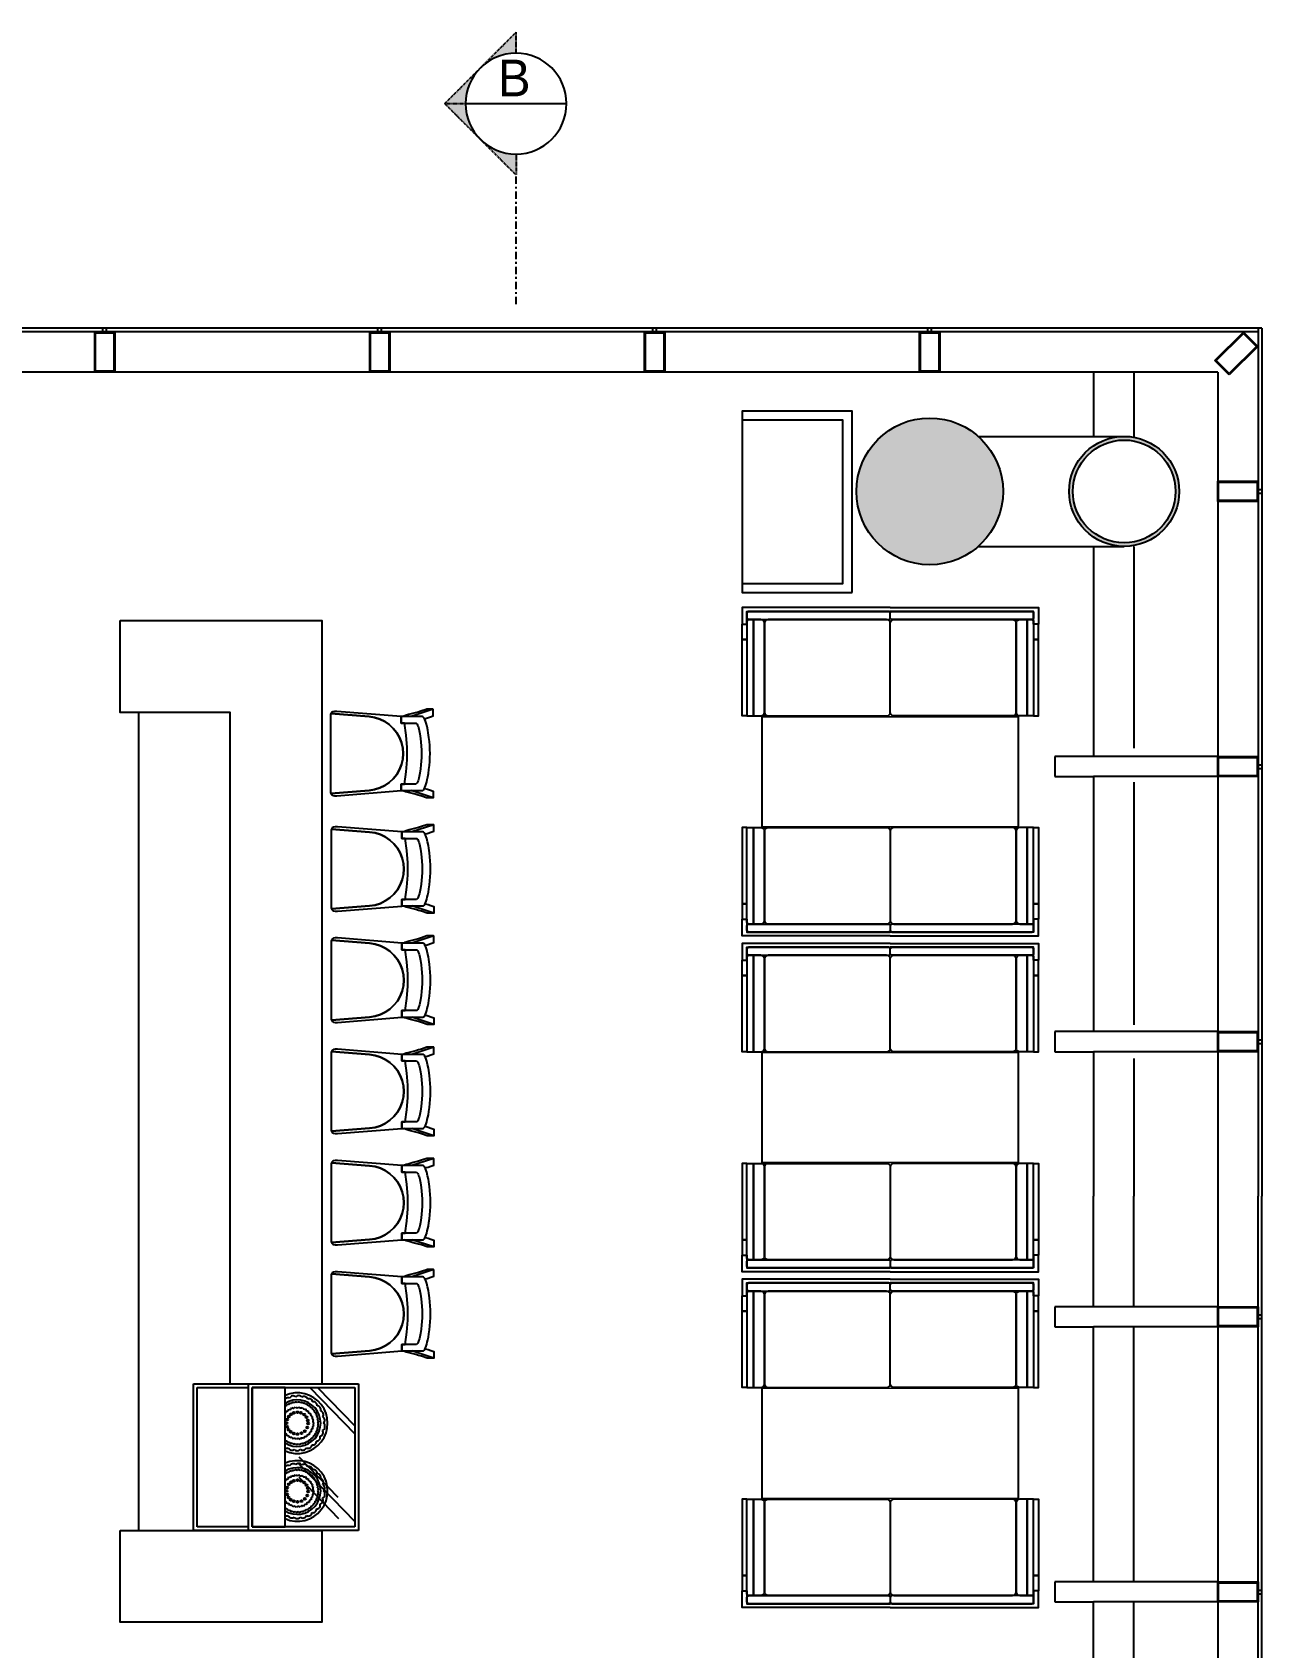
# Model space of a CAD drawing. Header units: inches. Extents: x 19839 to 37459, y -6108 to 838.
# Drawn here: x 35653 to 36324, y -4129 to -3248 of the extents above; entities that cross this region are included whole.
import ezdxf
from ezdxf.enums import TextEntityAlignment as Align

# ---------------------------------------------------------------- set-up
doc = ezdxf.new("R2010")
doc.units = ezdxf.units.IN
doc.header["$MEASUREMENT"] = 0
doc.linetypes.add('AXE_D2', pattern=[0.546806, 0.264583, -0.105833, 0.070556, -0.105833])
doc.linetypes.add('DOTX2', pattern=[12.7, 0, -12.7])
for name, color, linetype in [('01_Existing Wall Hatch', 251, 'Continuous'), ('192L00F11-S$0$0-HSL-SLD', 8, 'Continuous'), ('2-SPS-ALC', 3, 'Continuous'), ('2-sps-stc', 3, 'Continuous'), ('2-sps-stc-hatch', 251, 'Continuous'), ('2-SPS-VLF', 11, 'Continuous'), ('3-opn-gls', 4, 'Continuous'), ('ELE-7-FA-ATA', 237, 'Continuous'), ('FURNITURE-ATA', 34, 'Continuous'), ('SECTION-ATA', 211, 'AXE_D2'), ('WIPEOUT-ATA', 185, 'DOTX2')]:
    doc.layers.add(name, color=color, linetype=linetype)
doc.styles.add('attdef', font='GOTHIC.TTF')

# ---------------------------------------------------------------- blocks, each defined once
blk = doc.blocks.new('asma 2')
at = {"layer": '192L00F11-S$0$0-HSL-SLD'}
h = blk.add_hatch(color=0, dxfattribs=at)
edge = h.paths.add_edge_path()
edge.add_arc((40563.74, 4593.95), 40, 0, 360)
at = {"layer": '2-sps-stc-hatch'}
h = blk.add_hatch(color=0, dxfattribs=at)
h.paths.add_polyline_path([(40639.79, 4593.95), (40641.79, 4593.95, 0.414214), (40669.79, 4565.95, 0.414214), (40697.79, 4593.95), (40699.79, 4593.95, -0.414214), (40669.79, 4563.95, -0.414214)])
h.paths.add_polyline_path([(40641.79, 4593.95), (40639.79, 4593.95, -0.414214), (40669.79, 4623.95, -0.414214), (40699.79, 4593.95), (40697.79, 4593.95, 0.414214), (40669.79, 4621.95, 0.414214)])
at = {"color": 0}
blk.add_circle((40563.74, 4593.95, 0), 40, dxfattribs=at)
at = {"layer": '2-SPS-ALC', "color": 0}
for p, q in [((40108.24, 4680.95, 0), (40119.24, 4680.95, 0)), ((40108.24, 4658.95, 0), (40108.24, 4680.95, 0)), ((40108.74, 4680.45, 0), (40118.74, 4680.45, 0)), ((40108.74, 4659.45, 0), (40108.74, 4680.45, 0)), ((40118.74, 4680.45, 0), (40118.74, 4659.45, 0)), ((40119.24, 4680.95, 0), (40119.24, 4658.95, 0)), ((40258.24, 4680.95, 0), (40269.24, 4680.95, 0)), ((40258.24, 4658.95, 0), (40258.24, 4680.95, 0)), ((40258.74, 4680.45, 0), (40268.74, 4680.45, 0)), ((40258.74, 4659.45, 0), (40258.74, 4680.45, 0)), ((40268.74, 4680.45, 0), (40268.74, 4659.45, 0)), ((40269.24, 4680.95, 0), (40269.24, 4658.95, 0)), ((40408.24, 4658.95, 0), (40408.24, 4680.95, 0)), ((40408.24, 4680.95, 0), (40419.24, 4680.95, 0)), ((40408.74, 4680.45, 0), (40418.74, 4680.45, 0)), ((40408.74, 4659.45, 0), (40408.74, 4680.45, 0)), ((40418.74, 4680.45, 0), (40418.74, 4659.45, 0)), ((40419.24, 4680.95, 0), (40419.24, 4658.95, 0)), ((40558.24, 4680.95, 0), (40569.24, 4680.95, 0)), ((40558.24, 4658.95, 0), (40558.24, 4680.95, 0)), ((40558.74, 4680.45, 0), (40568.74, 4680.45, 0)), ((40558.74, 4659.45, 0), (40558.74, 4680.45, 0)), ((40568.74, 4680.45, 0), (40568.74, 4659.45, 0)), ((40569.24, 4680.95, 0), (40569.24, 4658.95, 0)), ((40719.34, 4665.25, 0), (40734.89, 4680.8, 0)), ((40719.34, 4665.25, 0), (40734.89, 4680.8, 0)), ((40720.05, 4665.25, 0), (40734.89, 4680.09, 0)), ((40720.05, 4665.25, 0), (40734.89, 4680.09, 0)), ((40734.89, 4680.8, 0), (40742.67, 4673.02, 0)), ((40734.89, 4680.8, 0), (40742.67, 4673.02, 0)), ((40734.89, 4680.09, 0), (40741.97, 4673.02, 0)), ((40734.89, 4680.09, 0), (40741.97, 4673.02, 0)), ((40741.97, 4673.02, 0), (40727.12, 4658.17, 0)), ((40742.67, 4673.02, 0), (40727.12, 4657.47, 0)), ((40741.97, 4673.02, 0), (40727.12, 4658.17, 0)), ((40742.67, 4673.02, 0), (40727.12, 4657.47, 0)), ((40118.74, 4659.45, 0), (40108.74, 4659.45, 0)), ((40268.74, 4659.45, 0), (40258.74, 4659.45, 0)), ((40418.74, 4659.45, 0), (40408.74, 4659.45, 0)), ((40568.74, 4659.45, 0), (40558.74, 4659.45, 0)), ((40727.12, 4657.47, 0), (40719.34, 4665.25, 0)), ((40727.12, 4657.47, 0), (40719.34, 4665.25, 0)), ((40727.12, 4658.17, 0), (40720.05, 4665.25, 0)), ((40727.12, 4658.17, 0), (40720.05, 4665.25, 0)), ((40119.24, 4658.95, 0), (40108.24, 4658.95, 0)), ((40269.24, 4658.95, 0), (40258.24, 4658.95, 0)), ((40419.24, 4658.95, 0), (40408.24, 4658.95, 0)), ((40569.24, 4658.95, 0), (40558.24, 4658.95, 0)), ((40720.82, 4588.45, 0), (40720.82, 4599.45, 0)), ((40720.82, 4599.45, 0), (40742.82, 4599.45, 0)), ((40721.32, 4588.95, 0), (40721.32, 4598.95, 0)), ((40721.32, 4598.95, 0), (40742.32, 4598.95, 0)), ((40742.32, 4598.95, 0), (40742.32, 4588.95, 0)), ((40742.82, 4599.45, 0), (40742.82, 4588.45, 0)), ((40742.32, 4588.95, 0), (40721.32, 4588.95, 0)), ((40742.82, 4588.45, 0), (40720.82, 4588.45, 0)), ((40720.82, 4438.45, 0), (40720.82, 4449.45, 0)), ((40720.82, 4449.45, 0), (40742.82, 4449.45, 0)), ((40721.32, 4438.95, 0), (40721.32, 4448.95, 0)), ((40721.32, 4448.95, 0), (40742.32, 4448.95, 0)), ((40742.32, 4448.95, 0), (40742.32, 4438.95, 0)), ((40742.82, 4449.45, 0), (40742.82, 4438.45, 0)), ((40742.32, 4438.95, 0), (40721.32, 4438.95, 0)), ((40742.82, 4438.45, 0), (40720.82, 4438.45, 0)), ((40720.82, 4288.45, 0), (40720.82, 4299.45, 0)), ((40720.82, 4299.45, 0), (40742.82, 4299.45, 0)), ((40721.32, 4288.95, 0), (40721.32, 4298.95, 0)), ((40721.32, 4298.95, 0), (40742.32, 4298.95, 0)), ((40742.32, 4298.95, 0), (40742.32, 4288.95, 0)), ((40742.82, 4299.45, 0), (40742.82, 4288.45, 0)), ((40742.82, 4288.45, 0), (40720.82, 4288.45, 0)), ((40742.32, 4288.95, 0), (40721.32, 4288.95, 0)), ((40720.82, 4138.45, 0), (40720.82, 4149.45, 0)), ((40720.82, 4149.45, 0), (40742.82, 4149.45, 0)), ((40721.32, 4138.95, 0), (40721.32, 4148.95, 0)), ((40721.32, 4148.95, 0), (40742.32, 4148.95, 0)), ((40742.32, 4148.95, 0), (40742.32, 4138.95, 0)), ((40742.82, 4149.45, 0), (40742.82, 4138.45, 0)), ((40742.82, 4138.45, 0), (40720.82, 4138.45, 0)), ((40742.32, 4138.95, 0), (40721.32, 4138.95, 0)), ((40720.82, 3988.45, 0), (40720.82, 3999.45, 0)), ((40720.82, 3999.45, 0), (40742.82, 3999.45, 0)), ((40721.32, 3988.95, 0), (40721.32, 3998.95, 0)), ((40721.32, 3998.95, 0), (40742.32, 3998.95, 0)), ((40742.32, 3998.95, 0), (40742.32, 3988.95, 0)), ((40742.82, 3999.45, 0), (40742.82, 3988.45, 0)), ((40742.82, 3988.45, 0), (40720.82, 3988.45, 0)), ((40742.32, 3988.95, 0), (40721.32, 3988.95, 0))]:
    blk.add_line(p, q, dxfattribs=at)
at = {"layer": '2-sps-stc', "color": 0}
for radius in [30, 28]:
    blk.add_circle((40669.79, 4593.95, 0), radius, dxfattribs=at)
at = {"layer": '2-SPS-VLF', "color": 0, "linetype": 'ByBlock'}
for p, q in [((40720.82, 4658.95, 0), (37478.52, 4658.95, 0)), ((40653.1, 4658.95, 0), (40653.1, 4623.95, 0)), ((40653.1, 4658.95, 0), (40653.1, 4623.95, 0)), ((40675.1, 4658.95, 0), (40675.1, 4623.95, 0)), ((40675.1, 4658.95, 0), (40675.1, 4623.95, 0)), ((40720.82, 4658.95, 0), (40720.82, 3629.45, 0)), ((40590.2, 4623.95, 0), (40669.79, 4623.95, 0)), ((40590.2, 4563.95, 0), (40669.79, 4563.95, 0)), ((40653.1, 4563.95, 0), (40653.1, 4449.45, 0)), ((40675.1, 4563.95, 0), (40675.1, 4453.94, 0)), ((40632.06, 4449.45, 0), (40632.06, 4438.45, 0)), ((40653.1, 4449.45, 0), (40632.06, 4449.45, 0)), ((40720.82, 4449.45, 0), (40653.1, 4449.45, 0)), ((40632.06, 4438.45, 0), (40653.1, 4438.45, 0)), ((40653.1, 4438.45, 0), (40653.1, 4299.45, 0)), ((40720.82, 4438.45, 0), (40653.1, 4438.45, 0)), ((40675.1, 4435.33, 0), (40675.1, 4303.13, 0)), ((40632.06, 4299.45, 0), (40632.06, 4288.45, 0)), ((40653.1, 4299.45, 0), (40632.06, 4299.45, 0)), ((40720.82, 4299.45, 0), (40653.1, 4299.45, 0)), ((40632.06, 4288.45, 0), (40653.1, 4288.45, 0)), ((40653.1, 4288.45, 0), (40653.1, 4209.75, 0)), ((40720.82, 4288.45, 0), (40653.1, 4288.45, 0)), ((40675.1, 4284.76, 0), (40675.1, 4209.75, 0)), ((40653.1, 4149.45, 0), (40653.1, 4209.75, 0)), ((40675.1, 4149.45, 0), (40675.1, 4209.75, 0)), ((40632.06, 4149.45, 0), (40632.06, 4138.45, 0)), ((40653.1, 4149.45, 0), (40632.06, 4149.45, 0)), ((40720.82, 4149.45, 0), (40653.1, 4149.45, 0)), ((40632.06, 4138.45, 0), (40653.1, 4138.45, 0)), ((40653.1, 3999.45, 0), (40653.1, 4138.45, 0)), ((40720.82, 4138.45, 0), (40653.1, 4138.45, 0)), ((40675.1, 3999.45, 0), (40675.1, 4138.45, 0)), ((40632.06, 3999.45, 0), (40632.06, 3988.45, 0)), ((40653.1, 3999.45, 0), (40632.06, 3999.45, 0)), ((40720.82, 3999.45, 0), (40653.1, 3999.45, 0)), ((40632.06, 3988.45, 0), (40653.1, 3988.45, 0)), ((40653.1, 3849.45, 0), (40653.1, 3988.45, 0)), ((40720.82, 3988.45, 0), (40653.1, 3988.45, 0)), ((40675.1, 3849.45, 0), (40675.1, 3988.45, 0))]:
    blk.add_line(p, q, dxfattribs=at)
at = {"layer": '3-opn-gls', "color": 0}
for p, q in [((40744.82, 4682.95, 0), (37478.52, 4682.95, 0)), ((40742.82, 4680.95, 0), (37478.52, 4680.95, 0)), ((40112.74, 4680.95, 0), (40112.74, 4682.95, 0)), ((40114.74, 4680.95, 0), (40114.74, 4682.95, 0)), ((40262.74, 4680.95, 0), (40262.74, 4682.95, 0)), ((40264.74, 4680.95, 0), (40264.74, 4682.95, 0)), ((40412.74, 4680.95, 0), (40412.74, 4682.95, 0)), ((40414.74, 4680.95, 0), (40414.74, 4682.95, 0)), ((40562.74, 4680.95, 0), (40562.74, 4682.95, 0)), ((40564.74, 4680.95, 0), (40564.74, 4682.95, 0)), ((40742.82, 4682.95, 0), (40742.82, 4209.75, 0)), ((40744.82, 4682.95, 0), (40744.82, 4209.75, 0)), ((40742.82, 4594.95, 0), (40744.82, 4594.95, 0)), ((40742.82, 4592.95, 0), (40744.82, 4592.95, 0)), ((40742.82, 4444.95, 0), (40744.82, 4444.95, 0)), ((40742.82, 4442.95, 0), (40744.82, 4442.95, 0)), ((40742.82, 4294.95, 0), (40744.82, 4294.95, 0)), ((40742.82, 4292.95, 0), (40744.82, 4292.95, 0)), ((40742.82, 3623.95, 0), (40742.82, 4209.75, 0)), ((40744.82, 3623.95, 0), (40744.82, 4209.75, 0)), ((40742.82, 4144.95, 0), (40744.82, 4144.95, 0)), ((40742.82, 4142.95, 0), (40744.82, 4142.95, 0)), ((40742.82, 3994.95, 0), (40744.82, 3994.95, 0)), ((40742.82, 3992.95, 0), (40744.82, 3992.95, 0))]:
    blk.add_line(p, q, dxfattribs=at)
blk = doc.blocks.new('koltuk ic')
at = {"color": 0}
blk.add_wipeout([(20178.1, -13579.53), (20178.1, -13520.42), (20339.72, -13520.42), (20339.72, -13579.53)], dxfattribs=at).dxf.layer = 'WIPEOUT-ATA'
at = {"layer": 'FURNITURE-ATA', "color": 0}
for p, q in [((20191.18, -13579.53), (20189.52, -13579.53)), ((20326.64, -13579.53), (20328.3, -13579.53))]:
    blk.add_line(p, q, dxfattribs=at)
for points in [[(20258.91, -13520.42), (20178.1, -13520.42), (20178.1, -13529.51), (20180.7, -13529.51), (20180.7, -13522.53), (20258.91, -13522.53)], [(20258.91, -13520.42), (20339.72, -13520.42), (20339.72, -13529.51), (20337.11, -13529.51), (20337.11, -13522.53), (20258.91, -13522.53)]]:
    blk.add_lwpolyline(points, dxfattribs=at)
for points in [[(20258.91, -13523.53, 0.414214), (20257.91, -13522.53), (20181.7, -13522.53, 0.414214), (20180.7, -13523.53), (20180.7, -13525.96, 0.414214), (20181.7, -13526.96), (20257.91, -13526.96, 0.414214), (20258.91, -13525.96), (20258.91, -13523.53)], [(20258.91, -13523.53, -0.414214), (20259.91, -13522.53), (20336.11, -13522.53, -0.414214), (20337.11, -13523.53), (20337.11, -13525.96, -0.414214), (20336.11, -13526.96), (20259.91, -13526.96, -0.414214), (20258.91, -13525.96), (20258.91, -13523.53)]]:
    blk.add_lwpolyline(points, format="xyb", dxfattribs=at)
for points in [[(20184.28, -13526.96), (20181.7, -13526.96, 0.414214), (20180.7, -13527.96), (20180.7, -13579.53), (20184.28, -13579.53)], [(20188.29, -13526.96), (20184.28, -13526.96), (20184.28, -13579.53), (20188.29, -13579.53, 0.414214), (20190.29, -13577.53), (20190.29, -13528.96, 0.414214)], [(20256.91, -13526.96), (20192.29, -13526.96, 0.414214), (20190.29, -13528.96), (20190.29, -13577.53, 0.414214), (20192.29, -13579.53), (20256.91, -13579.53, 0.414214), (20258.91, -13577.53), (20258.91, -13528.96, 0.414214)], [(20260.91, -13526.96), (20325.53, -13526.96, -0.414214), (20327.53, -13528.96), (20327.53, -13577.53, -0.414214), (20325.53, -13579.53), (20260.91, -13579.53, -0.414214), (20258.91, -13577.53), (20258.91, -13528.96, -0.414214)], [(20329.53, -13526.96), (20333.53, -13526.96), (20333.53, -13579.53), (20329.53, -13579.53, -0.414214), (20327.53, -13577.53), (20327.53, -13528.96, -0.414214)], [(20333.53, -13526.96), (20336.11, -13526.96, -0.414214), (20337.11, -13527.96), (20337.11, -13579.53), (20333.53, -13579.53)]]:
    blk.add_lwpolyline(points, format="xyb", close=True, dxfattribs=at)
for points in [[(20180.7, -13537.88), (20178.1, -13537.88), (20178.1, -13529.51), (20180.7, -13529.51)], [(20337.11, -13537.88), (20339.72, -13537.88), (20339.72, -13529.51), (20337.11, -13529.51)], [(20180.7, -13579.53), (20178.1, -13579.53), (20178.1, -13537.88), (20180.7, -13537.88)], [(20337.11, -13579.53), (20339.72, -13579.53), (20339.72, -13537.88), (20337.11, -13537.88)]]:
    blk.add_lwpolyline(points, close=True, dxfattribs=at)
blk = doc.blocks.new('emoca')
at = {"color": 0}
blk.add_wipeout([(14613.25, -13092.08), (14613.28, -13079.25), (14614.07, -13077.95), (14615.24, -13077.57), (14617.42, -13077.66), (14647.45, -13080.04), (14648.49, -13080), (14649.63, -13079.53), (14651.98, -13078.88), (14654.3, -13078.29), (14656.99, -13077.5), (14659.65, -13076.59), (14662.82, -13076.58), (14662.99, -13076.67), (14662.99, -13076.67), (14663.02, -13079.77), (14658.7, -13081.18), (14659.23, -13082.37), (14660.18, -13085.8), (14661.12, -13092.16), (14661.4, -13097.01), (14661.02, -13104.76), (14660.12, -13110.47), (14659.23, -13113.59), (14658.74, -13114.71), (14663.02, -13116.19), (14663.02, -13119.38), (14659.69, -13119.38), (14657.8, -13118.73), (14656.02, -13118.16), (14654.3, -13117.67), (14650.76, -13116.76), (14648.79, -13116.14), (14648.49, -13115.96), (14647.45, -13115.96), (14634.51, -13116.94), (14620.17, -13118.08), (14616.4, -13118.38), (14615.24, -13118.38), (14614.07, -13118), (14613.5, -13117.65), (14613.26, -13116.55)], dxfattribs=at).dxf.layer = 'WIPEOUT-ATA'
at = {"layer": 'FURNITURE-ATA', "color": 0}
for p, q in [((14663.02, -13076.58), (14652.29, -13080.08)), ((14663.02, -13119.38), (14652.29, -13115.88))]:
    blk.add_line(p, q, dxfattribs=at)
for points in [[(14613.25, -13109.06), (14613.25, -13115.67), (14613.25, -13116.39), (14613.28, -13116.7), (14613.35, -13117.01), (14613.46, -13117.28), (14631.93, -13115.83), (14634.57, -13115.43), (14637.12, -13114.63), (14639.52, -13113.47), (14641.73, -13111.96), (14643.68, -13110.14), (14645.34, -13108.05), (14646.67, -13105.73), (14647.65, -13103.25), (14648.24, -13100.64), (14648.44, -13097.98), (14648.24, -13095.32), (14647.65, -13092.71), (14646.67, -13090.23), (14645.34, -13087.91), (14643.68, -13085.82), (14641.73, -13084), (14639.52, -13082.49), (14637.12, -13081.33), (14634.57, -13080.53), (14631.93, -13080.13), (14613.46, -13078.68), (14613.35, -13078.95), (14613.28, -13079.25), (14613.25, -13079.57), (14613.25, -13080.05), (14613.25, -13080.29), (14613.25, -13086.9)], [(14613.25, -13086.9), (14613.25, -13092.08), (14613.25, -13109.06)], [(14654.58, -13112.72), (14647.45, -13112.72), (14647.45, -13115.88), (14657.66, -13115.88), (14657.94, -13115.78), (14658.25, -13115.5), (14658.57, -13115.03), (14658.9, -13114.39), (14659.23, -13113.59), (14659.55, -13112.66), (14659.85, -13111.61), (14660.12, -13110.47), (14660.37, -13109.28), (14660.64, -13107.65), (14660.91, -13105.73), (14661.12, -13103.8), (14661.28, -13101.86), (14661.38, -13099.92), (14661.43, -13097.98), (14661.38, -13096.04), (14661.28, -13094.1), (14661.12, -13092.16), (14660.91, -13090.23), (14660.58, -13087.9), (14660.37, -13086.68), (14659.99, -13084.92), (14659.55, -13083.3), (14659.23, -13082.37), (14658.9, -13081.57), (14658.7, -13081.18), (14658.57, -13080.93), (14658.25, -13080.46), (14657.94, -13080.17), (14657.66, -13080.08), (14647.45, -13080.08), (14647.45, -13083.24), (14654.58, -13083.24)], [(14654.58, -13083.24), (14654.77, -13083.31), (14654.97, -13083.5), (14655.19, -13083.81), (14655.41, -13084.24), (14655.63, -13084.77), (14655.84, -13085.39), (14656.22, -13086.85), (14656.53, -13088.46), (14656.83, -13090.62), (14657.04, -13092.45), (14657.28, -13096.14), (14657.28, -13099.82), (14657.04, -13103.5), (14656.83, -13105.34), (14656.53, -13107.5), (14656.22, -13109.11), (14656.04, -13109.87), (14655.63, -13111.19), (14655.19, -13112.15), (14654.97, -13112.46), (14654.77, -13112.65), (14654.58, -13112.72)], [(14658.78, -13114.81), (14660.19, -13115.23), (14661.61, -13115.69), (14663.02, -13116.19), (14663.02, -13119.38), (14659.69, -13119.38), (14656.99, -13118.45), (14655.64, -13118.04), (14654.3, -13117.67), (14652.94, -13117.33), (14651.01, -13116.83), (14649.63, -13116.43), (14648.79, -13116.14), (14648.49, -13115.96), (14648.49, -13115.88)]]:
    blk.add_lwpolyline(points, dxfattribs=at)
blk.add_lwpolyline([(14649.11, -13083.24), (14648.98, -13083.24), (14648.83, -13083.24), (14648.66, -13083.24), (14648.48, -13083.24), (14648.3, -13083.24), (14647.45, -13083.24), (14647.45, -13080.04), (14616.4, -13077.57), (14615.82, -13077.57), (14615.24, -13077.57), (14614.45, -13077.72), (14614.07, -13077.95), (14613.83, -13078.16), (14613.63, -13078.4), (14613.47, -13078.66), (14613.46, -13078.68), (14631.93, -13080.13), (14634.57, -13080.53), (14637.12, -13081.33), (14639.52, -13082.49), (14641.73, -13084), (14643.68, -13085.82), (14645.34, -13087.91), (14646.67, -13090.23), (14647.65, -13092.71), (14648.24, -13095.32), (14648.44, -13097.98), (14648.24, -13100.64), (14647.65, -13103.25), (14646.67, -13105.73), (14645.34, -13108.05), (14643.68, -13110.14), (14641.73, -13111.96), (14639.52, -13113.47), (14637.12, -13114.63), (14634.57, -13115.43), (14631.93, -13115.83), (14613.46, -13117.28), (14613.47, -13117.3), (14613.63, -13117.56), (14613.83, -13117.8), (14614.07, -13118), (14614.45, -13118.24), (14615.24, -13118.38), (14616.4, -13118.38), (14647.45, -13115.92), (14647.45, -13112.72), (14649.11, -13112.72), (14649.95, -13106.85), (14650.38, -13100.94), (14650.38, -13095.02), (14649.95, -13089.11)], close=True, dxfattribs=at)
blk.add_lwpolyline([(14658.7, -13081.18), (14660.19, -13080.73), (14661.61, -13080.27), (14663.02, -13079.77), (14663.02, -13076.78, 0.414214), (14662.82, -13076.58), (14659.72, -13076.58, 0.082961), (14659.65, -13076.59), (14656.99, -13077.5), (14655.64, -13077.91), (14654.3, -13078.29), (14652.94, -13078.63), (14651.01, -13079.13), (14649.63, -13079.53), (14648.79, -13079.82), (14648.49, -13080), (14648.49, -13080.08)], format="xyb", dxfattribs=at)
blk = doc.blocks.new('sect_sign')
h = blk.add_hatch(color=0)
h.paths.add_polyline_path([(27.5, 0, -0.198912), (19.45, -19.45), (38.89, 0)])
h.paths.add_polyline_path([(-38.89, 0), (-19.45, -19.45, -0.198912), (-27.5, 0)])
blk.add_hatch(color=0).paths.add_polyline_path([(-19.45, -19.45), (0, -38.89), (19.45, -19.45, -0.414214)])
at = {"color": 0}
for p, q in [((0, -38.89), (-38.89, 0)), ((-27.5, 0), (-38.89, 0)), ((38.89, 0), (0, -38.89)), ((27.5, 0), (38.89, 0)), ((0, -38.89), (0, -27.5))]:
    blk.add_line(p, q, dxfattribs=at)
blk = doc.blocks.new('*U94')
at = {"color": 0, "linetype": 'Continuous'}
blk.add_line((27.5, 0), (-27.5, 0), dxfattribs=at)
blk.add_circle((0, 0), 27.5, dxfattribs=at)
at = {"xscale": -1, "rotation": 89.99999999999993}
blk.add_blockref('sect_sign', (0, 0), dxfattribs=at)
at = {"layer": 'SECTION-ATA', "color": 7, "style": 'attdef', "flags": 4}
blk.add_attdef('SECT', text='', height=20, dxfattribs=at).set_placement((0, -2), align=Align.BOTTOM_CENTER)
blk.add_attdef('PAGE', text='', height=10, dxfattribs=at).set_placement((0, -3), align=Align.TOP_CENTER)

msp = doc.modelspace()

# ---------------------------------------------------------------- linework, layer by layer
at = {"layer": 'ELE-7-FA-ATA'}
for points in [[(36100.41, -3553.67), (36100.41, -3454.67), (36040.41, -3454.67), (36040.41, -3553.67)], [(35701.06, -3568.96), (35811.06, -3568.96), (35811.06, -4025.96), (35761.06, -4025.96), (35761.06, -4025.96), (35761.06, -4025.96), (35761.06, -3618.96), (35701.06, -3618.96)]]:
    msp.add_lwpolyline(points, close=True, dxfattribs=at)
for points in [[(36040.41, -3548.67), (36095.41, -3548.67), (36095.41, -3459.67), (36040.41, -3459.67)], [(35711.06, -3618.96), (35711.06, -4065.04)]]:
    msp.add_lwpolyline(points, dxfattribs=at)
at = {"layer": 'SECTION-ATA', "ltscale": 15}
msp.add_line((35917.07, -3396.4), (35917.07, -3325.98), dxfattribs=at)

# ---------------------------------------------------------------- block references
at = {"layer": '01_Existing Wall Hatch'}
msp.add_blockref('asma 2', (-4421, -8092.45, 0), dxfattribs=at)
at = {"layer": 'SECTION-ATA'}
ref = msp.add_blockref('*U94', (35917.07, -3287.09), dxfattribs=dict(at, xscale=-1))
ref.add_attrib('SECT', 'B', dxfattribs={"color": 7, "height": 20, "style": 'attdef'}).set_placement((35916.1, -3289.09), align=Align.BOTTOM_CENTER)

# ---------------------------------------------------------------- next in the draw order: block references
at = {"layer": 'ELE-7-FA-ATA', "xscale": 1.127193799101572, "yscale": 1.127193799101572, "zscale": 1.127193799101572}
for p in [(19343.88, 11122.53), (19344.2, 11059.62), (19344.2, 10998.97), (19344.2, 10938.32), (19344.2, 10877.67), (19344.2, 10817.03)]:
    msp.add_blockref('emoca', p, dxfattribs=at)

# ---------------------------------------------------------------- next in the draw order: wipeouts: each hides what was drawn before it
for points in [[(36051.22, -3681.36), (36051.22, -3621.36), (36191.22, -3621.36), (36191.22, -3681.36)], [(36051.22, -3864.44), (36051.22, -3804.44), (36191.22, -3804.44), (36191.22, -3864.44)], [(36051.22, -4047.51), (36051.22, -3987.51), (36191.22, -3987.51), (36191.22, -4047.51)]]:
    msp.add_wipeout(points).dxf.layer = 'ELE-7-FA-ATA'
msp.add_wipeout([(35831.06, -3985.04), (35831.06, -4065.04), (35741.06, -4065.04), (35741.06, -3985.04)]).translate(0, 0, 0).dxf.layer = 'ELE-7-FA-ATA'

# ---------------------------------------------------------------- next in the draw order: linework, layer by layer
at = {"layer": 'ELE-7-FA-ATA'}
for p, q in [((35741.06, -4062.44), (35741.06, -3985.04)), ((35741.06, -4065.04), (35741.06, -3985.04)), ((35741.06, -3985.04), (35771.06, -3985.04)), ((35741.06, -4062.44), (35741.06, -3987.04)), ((35743.06, -4063.04), (35743.06, -3987.04)), ((35743.06, -3987.04), (35771.06, -3987.04)), ((35771.06, -4065.04), (35771.06, -3985.04)), ((35771.06, -3985.04), (35831.06, -3985.04)), ((35773.06, -4063.04), (35773.06, -3987.04)), ((35773.06, -3987.04), (35829.06, -3987.04)), ((35791.06, -3987.04), (35773.06, -3987.04)), ((35773.06, -3987.04), (35773.06, -4063.04)), ((35791.06, -4063.04), (35791.06, -3987.04)), ((35804.55, -3987.04), (35829.06, -4012.31)), ((35808.81, -3987.04), (35829.06, -4007.92)), ((35829.06, -3987.04), (35829.06, -4063.04)), ((35831.06, -3985.04), (35831.06, -4065.04)), ((35798.56, -4024.84), (35819.91, -4046.85)), ((35798.56, -4028.76), (35829.06, -4060.21)), ((35798.56, -4036.02), (35820.26, -4058.4)), ((35771.06, -4065.04), (35741.06, -4065.04)), ((35771.06, -4063.04), (35743.06, -4063.04)), ((35831.06, -4065.04), (35771.06, -4065.04)), ((35829.06, -4063.04), (35773.06, -4063.04)), ((35773.06, -4063.04), (35791.06, -4063.04))]:
    msp.add_line(p, q, dxfattribs=at)
for points in [[(36051.22, -3621.36), (36051.22, -3681.36), (36191.22, -3681.36), (36191.22, -3621.36)], [(36051.22, -3804.44), (36051.22, -3864.44), (36191.22, -3864.44), (36191.22, -3804.44)], [(36051.22, -3987.51), (36051.22, -4047.51), (36191.22, -4047.51), (36191.22, -3987.51)], [(35701.06, -4065.04), (35811.06, -4065.04), (35811.06, -4115.04), (35701.06, -4115.04)]]:
    msp.add_lwpolyline(points, close=True, dxfattribs=at)
for centre in [(35791.88, -4006.51), (35792.21, -4004.55), (35793.13, -4002.86), (35794.38, -4001.67), (35795.86, -4000.91), (35797.8, -4000.59), (35799.77, -4000.92), (35801.45, -4001.85), (35802.76, -4003.27), (35803.54, -4005.04), (35803.72, -4006.75), (35792.22, -4008.5), (35793.05, -4010.06), (35794.27, -4011.27), (35795.89, -4012.12), (35797.8, -4012.44), (35800.06, -4011.99), (35801.87, -4010.82), (35803.21, -4008.92), (35792.21, -4041.53), (35793.13, -4039.84), (35794.38, -4038.65), (35795.86, -4037.89), (35797.8, -4037.56), (35799.77, -4037.9), (35801.45, -4038.82), (35802.76, -4040.24), (35803.54, -4042.01), (35791.88, -4043.49), (35792.22, -4045.47), (35793.05, -4047.03), (35794.27, -4048.25), (35795.89, -4049.09), (35797.8, -4049.41), (35800.06, -4048.96), (35801.87, -4047.79), (35803.21, -4045.89), (35803.72, -4043.72)]:
    msp.add_circle(centre, 0.518, dxfattribs=at)
for centre, radius, start, end in [((35797.8, -4006.51), 16.52, 245.92354, 114.07646), ((35797.8, -4006.51), 16.52, 245.92354, 114.07646), ((35792.52, -3994.57), 1.98, 58.84373, 137.47793), ((35797.8, -4006.51), 12.71, 237.99164, 122.00836), ((35791.33, -3998.17), 0.978, 72.79543, 106.17713), ((35792.6, -3997.33), 0.978, 64.55057, 174.55057), ((35793.97, -3996.68), 0.978, 56.3057, 166.3057), ((35793.69, -3997.83), 1.16, 240.32255, 350.32255), ((35795.47, -3993.76), 2.12, 45.34152, 155.34152), ((35795.42, -3996.23), 0.978, 48.06083, 158.06083), ((35795.61, -3997.16), 1.16, 228.18333, 338.18333), ((35796.91, -3996), 0.978, 39.81597, 149.81597), ((35797.63, -3996.9), 1.16, 216.04412, 326.04412), ((35798.51, -3993.46), 1.97, 31.89467, 141.89467), ((35798.43, -3995.98), 0.978, 31.5711, 141.5711), ((35799.65, -3997.08), 1.16, 203.9049, 313.9049), ((35799.94, -3996.18), 0.978, 23.32623, 133.32623), ((35801.47, -3994.04), 2.07, 18.61361, 128.61361), ((35801.59, -3997.68), 1.16, 191.76568, 301.76568), ((35801.4, -3996.59), 0.978, 15.08137, 125.08137), ((35802.78, -3997.21), 0.978, 6.8365, 116.8365), ((35804.24, -3995.08), 1.89, 5.58494, 115.58494), ((35804.06, -3998.02), 0.978, 358.59163, 108.59163), ((35805.22, -3999.01), 0.978, 350.34677, 100.34677), ((35806.56, -3996.83), 1.98, 352.86393, 102.86393), ((35808.51, -3999.13), 2.06, 339.59069, 89.59069), ((35790.48, -4000.28), 1.16, 299.92983, 14.60098), ((35791.96, -3998.88), 1.16, 252.46176, 2.46176), ((35803.36, -3998.68), 1.16, 179.62647, 289.62647), ((35804.89, -4000.02), 1.16, 167.48725, 277.48725), ((35806.09, -4001.66), 1.16, 155.34804, 265.34804), ((35806.93, -4003.51), 1.16, 143.20882, 253.20882), ((35806.22, -4000.15), 0.978, 342.1019, 92.1019), ((35807.36, -4005.5), 1.16, 131.06961, 241.06961), ((35807.19, -4007.17), 0.762, 121.01862, 231.01862), ((35807.04, -4001.42), 0.978, 333.85703, 83.85703), ((35807.68, -4002.8), 0.978, 325.61217, 75.61217), ((35808.11, -4004.25), 0.978, 317.3673, 67.3673), ((35808.33, -4005.75), 0.978, 309.12243, 59.12243), ((35808.54, -4007.03), 0.649, 302.26464, 52.26464), ((35809.92, -4001.9), 2.12, 325.83176, 75.83176), ((35810.42, -4008.3), 2.45, 296.93379, 46.93379), ((35810.68, -4004.95), 2.1, 311.9209, 61.9209), ((35790.95, -4013.26), 1.16, 349.57548, 84.74959), ((35791.74, -4015.15), 0.978, 225.64594, 289.9787), ((35793.05, -4015.93), 0.978, 188.22357, 298.22357), ((35792.53, -4014.55), 1.16, 1.7147, 111.7147), ((35794.33, -4015.48), 1.16, 13.85391, 123.85391), ((35796.3, -4016), 1.16, 25.99313, 135.99313), ((35798.33, -4016.11), 1.16, 38.13235, 148.13235), ((35800.33, -4015.78), 1.16, 50.27156, 160.27156), ((35802.22, -4015.04), 1.16, 62.41078, 172.41078), ((35803.92, -4013.92), 1.16, 74.54999, 184.54999), ((35803.23, -4015.56), 0.978, 245.93764, 355.93764), ((35805.34, -4012.47), 1.16, 86.68921, 196.68921), ((35804.47, -4014.69), 0.978, 254.1825, 4.1825), ((35806.43, -4010.75), 1.16, 98.82842, 208.82842), ((35805.57, -4013.65), 0.978, 262.42737, 12.42737), ((35807.12, -4008.84), 1.16, 110.96764, 220.96764), ((35806.51, -4012.46), 0.978, 270.67224, 20.67224), ((35807.28, -4011.15), 0.978, 278.9171, 28.9171), ((35807.85, -4009.75), 0.978, 287.16197, 37.16197), ((35808.3, -4014.25), 2.01, 268.6144, 18.6144), ((35808.2, -4008.27), 0.978, 295.40684, 45.40684), ((35809.77, -4011.58), 2.07, 282.05706, 32.05706), ((35791.92, -4018.2), 1.95, 243.78506, 298.29617), ((35794.76, -4019.16), 2.06, 201.50293, 311.50293), ((35794.45, -4016.52), 0.978, 196.46844, 306.46844), ((35795.92, -4016.9), 0.978, 204.7133, 314.7133), ((35797.75, -4019.57), 1.98, 214.79219, 324.79219), ((35797.42, -4017.06), 0.978, 212.95817, 322.95817), ((35798.94, -4017), 0.978, 221.20304, 331.20304), ((35800.78, -4019.12), 2.13, 228.31433, 338.31433), ((35800.43, -4016.73), 0.978, 229.4479, 339.4479), ((35801.87, -4016.25), 0.978, 237.69277, 347.69277), ((35803.75, -4018.02), 2.14, 242.35894, 352.35894), ((35806.34, -4016.45), 1.91, 255.6867, 5.6867), ((35797.8, -4043.49), 16.52, 245.92354, 114.07646), ((35797.8, -4043.49), 16.52, 245.92354, 114.07646), ((35792.52, -4031.54), 1.98, 58.84373, 137.47793), ((35797.8, -4043.49), 12.71, 237.99164, 122.00836), ((35792.6, -4034.31), 0.978, 64.55057, 174.55057), ((35793.97, -4033.66), 0.978, 56.3057, 166.3057), ((35795.47, -4030.73), 2.12, 45.34152, 155.34152), ((35795.42, -4033.21), 0.978, 48.06083, 158.06083), ((35796.91, -4032.97), 0.978, 39.81597, 149.81597), ((35798.51, -4030.44), 1.97, 31.89467, 141.89467), ((35798.43, -4032.95), 0.978, 31.5711, 141.5711), ((35799.94, -4033.15), 0.978, 23.32623, 133.32623), ((35801.47, -4031.01), 2.07, 18.61361, 128.61361), ((35801.4, -4033.57), 0.978, 15.08137, 125.08137), ((35802.78, -4034.18), 0.978, 6.8365, 116.8365), ((35804.24, -4032.06), 1.89, 5.58494, 115.58494), ((35806.56, -4033.8), 1.98, 352.86393, 102.86393), ((35791.33, -4035.15), 0.978, 72.79543, 106.17713), ((35790.48, -4037.26), 1.16, 299.92983, 14.60098), ((35791.96, -4035.86), 1.16, 252.46176, 2.46176), ((35793.69, -4034.8), 1.16, 240.32255, 350.32255), ((35795.61, -4034.13), 1.16, 228.18333, 338.18333), ((35797.63, -4033.88), 1.16, 216.04412, 326.04412), ((35799.65, -4034.06), 1.16, 203.9049, 313.9049), ((35801.59, -4034.66), 1.16, 191.76568, 301.76568), ((35803.36, -4035.65), 1.16, 179.62647, 289.62647), ((35804.89, -4037), 1.16, 167.48725, 277.48725), ((35804.06, -4034.99), 0.978, 358.59163, 108.59163), ((35806.09, -4038.63), 1.16, 155.34804, 265.34804), ((35805.22, -4035.98), 0.978, 350.34677, 100.34677), ((35806.93, -4040.48), 1.16, 143.20882, 253.20882), ((35806.22, -4037.12), 0.978, 342.1019, 92.1019), ((35807.36, -4042.47), 1.16, 131.06961, 241.06961), ((35807.04, -4038.39), 0.978, 333.85703, 83.85703), ((35807.68, -4039.77), 0.978, 325.61217, 75.61217), ((35808.11, -4041.23), 0.978, 317.3673, 67.3673), ((35808.51, -4036.1), 2.06, 339.59069, 89.59069), ((35808.33, -4042.73), 0.978, 309.12243, 59.12243), ((35809.92, -4038.88), 2.12, 325.83176, 75.83176), ((35810.68, -4041.92), 2.1, 311.9209, 61.9209), ((35790.95, -4050.23), 1.16, 349.57548, 84.74959), ((35792.53, -4051.52), 1.16, 1.7147, 111.7147), ((35794.33, -4052.45), 1.16, 13.85391, 123.85391), ((35802.22, -4052.02), 1.16, 62.41078, 172.41078), ((35803.92, -4050.9), 1.16, 74.54999, 184.54999), ((35805.34, -4049.44), 1.16, 86.68921, 196.68921), ((35806.43, -4047.73), 1.16, 98.82842, 208.82842), ((35805.57, -4050.63), 0.978, 262.42737, 12.42737), ((35807.12, -4045.82), 1.16, 110.96764, 220.96764), ((35807.19, -4044.14), 0.762, 121.01862, 231.01862), ((35806.51, -4049.44), 0.978, 270.67224, 20.67224), ((35807.28, -4048.13), 0.978, 278.9171, 28.9171), ((35807.85, -4046.72), 0.978, 287.16197, 37.16197), ((35808.3, -4051.22), 2.01, 268.6144, 18.6144), ((35808.2, -4045.25), 0.978, 295.40684, 45.40684), ((35808.54, -4044), 0.649, 302.26464, 52.26464), ((35809.77, -4048.55), 2.07, 282.05706, 32.05706), ((35810.42, -4045.27), 2.45, 296.93379, 46.93379), ((35791.74, -4052.13), 0.978, 225.64594, 289.9787), ((35791.92, -4055.17), 1.95, 243.78506, 298.29617), ((35793.05, -4052.91), 0.978, 188.22357, 298.22357), ((35794.76, -4056.13), 2.06, 201.50293, 311.50293), ((35794.45, -4053.49), 0.978, 196.46844, 306.46844), ((35795.92, -4053.87), 0.978, 204.7133, 314.7133), ((35796.3, -4052.98), 1.16, 25.99313, 135.99313), ((35797.75, -4056.55), 1.98, 214.79219, 324.79219), ((35797.42, -4054.03), 0.978, 212.95817, 322.95817), ((35798.33, -4053.08), 1.16, 38.13235, 148.13235), ((35798.94, -4053.98), 0.978, 221.20304, 331.20304), ((35800.33, -4052.76), 1.16, 50.27156, 160.27156), ((35800.78, -4056.1), 2.13, 228.31433, 338.31433), ((35800.43, -4053.71), 0.978, 229.4479, 339.4479), ((35801.87, -4053.22), 0.978, 237.69277, 347.69277), ((35803.75, -4054.99), 2.14, 242.35894, 352.35894), ((35803.23, -4052.54), 0.978, 245.93764, 355.93764), ((35804.47, -4051.67), 0.978, 254.1825, 4.1825), ((35806.34, -4053.42), 1.91, 255.6867, 5.6867)]:
    msp.add_arc(centre, radius, start, end, dxfattribs=at)

# ---------------------------------------------------------------- next in the draw order: block references
msp.add_blockref('koltuk ic', (15862.31, 9958.6), dxfattribs=at)
at = {"layer": 'ELE-7-FA-ATA', "xscale": -1, "rotation": 180}
for p in [(15862.31, -17261.32), (15862.31, -17444.4), (15862.31, -17627.47)]:
    msp.add_blockref('koltuk ic', p, dxfattribs=at)

# ---------------------------------------------------------------- next in the draw order: block references
at = {"layer": 'ELE-7-FA-ATA'}
for p in [(15862.31, 9775.52), (15862.31, 9592.45)]:
    msp.add_blockref('koltuk ic', p, dxfattribs=at)

doc.saveas('drawing.dxf')
